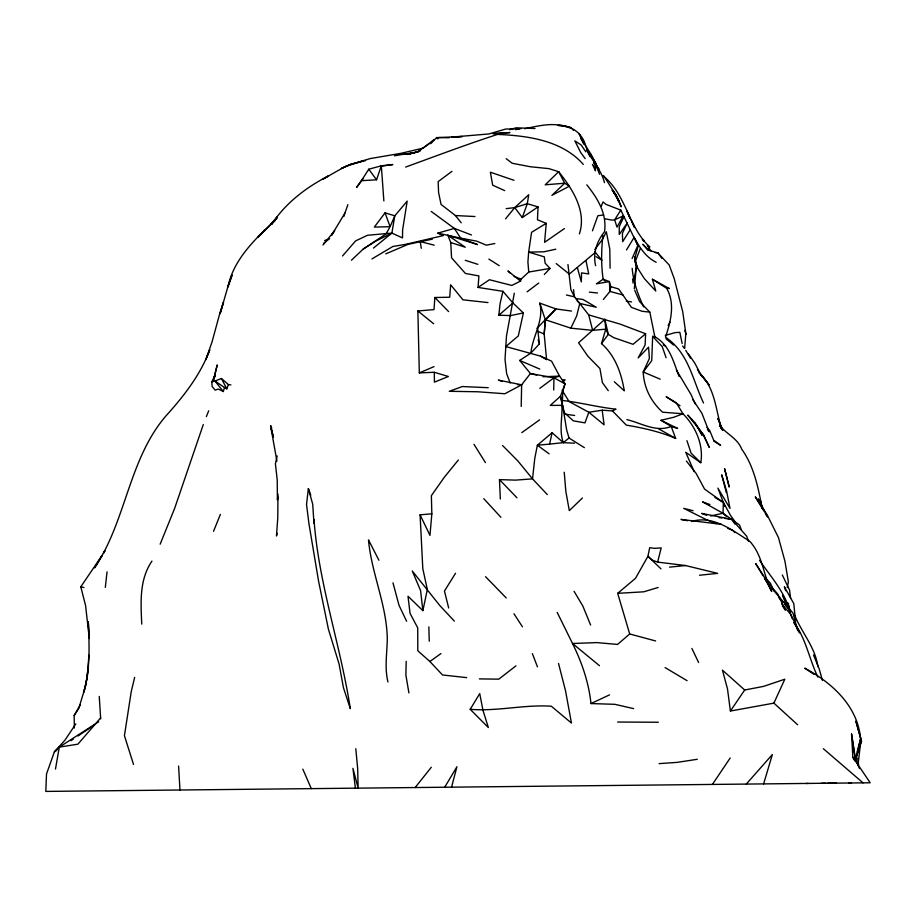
<?xml version="1.0" encoding="UTF-8"?>
<svg xmlns="http://www.w3.org/2000/svg" width="916" height="916" viewBox="0 0 916 916"><rect width="100%" height="100%" fill="white"/><g stroke="black" fill="none" stroke-linecap="round" stroke-linejoin="round"><path stroke-width="1.37" d="M310.776 495.178L308.371 488.606L306.528 504.441L308.921 523.54L318.539 580.95L328.386 629.074L339.046 663.905L343.443 687.698L350.29 708.618C340.58 645.07 318.562 583.698 313.993 519.303M610.09 268.205L609.793 249.095L606.312 231.771L602.35 239.568L594.805 249.564M487.999 302.578L462.946 299.818L450.649 284.784L449.71 297.231L434.848 297.505L434.024 309.597L417.868 310.971L419.322 372.892L434.264 372.274L448.382 376.499L434.447 382.132L434.264 372.274M88.909 655.112L87.352 676.409L83.803 692.233C90.341 669.47 89.321 645.23 88.302 621.804L89.31 638.521L85.577 605.591L80.803 586.812L102.054 555.382M553.699 390.01L553.974 377.77L559.562 376.11L565.023 383.896L562.745 391.67L562.218 406.83M406.212 661.329L405.88 675.149L408.914 692.897M634.307 288.803L636.38 266.533L635.006 258.438M726.113 516.189L723.01 513.269L723.354 502.472L717.904 488.114L729.983 508.391L726.663 491.262L721.716 474.82L726.274 492.51M506.147 208.653L514.723 207.611L527.284 203.707L538.047 206.89L537.474 219.76L546.234 223.344L544.596 242.316L564.405 228.588M648.196 250.194L642.837 244.263L648.185 250.148L657.803 252.873L669.218 265.033L674.199 278.533L682.741 311.795L685.832 333.447L684.664 348.412M521.215 406.441L521.639 384.823L530.421 373.533L553.974 377.77L565.023 383.896L560.489 396.227L550.298 405.399L562.619 405.341L566.683 430.039L569.019 437.997L584.385 447.672M567.943 264.495L570.874 289.696L574.55 296.853L588.69 314.898L620.018 324.069L645.62 333.767L645.116 344.931L638.166 357.938L648.562 347.164L649.387 358.442L643.215 371.988C643.879 387.743 650.99 401.735 662.623 412.211L682.924 413.769C695.496 426.203 703.809 444.901 700.797 462.706L685.718 452.252L694.168 471.614M510.178 383.025L506.64 373.682L505.025 359.461L505.815 346.569L518.307 335.932L523.38 312.963L512.926 302.967L502.918 291.322L478.06 287.429L478.908 275.922L465.431 273.46L451.554 257.82L450.752 242.522L447.832 235.263L477.568 244.606L460.656 238.149L437.779 233.145L454.347 228.405L471.5 234.977M571.504 311.062L555.966 308.955L539.81 303.127L545.272 319.718L544.184 333.996L546.577 359.667L540.566 356.141L505.815 346.569L506.502 335.851L514.3 293.223M431.837 513.83L429.97 535.379L420.089 514.826L431.837 513.83L431.367 495.671L444.191 477.419L458.332 460.015M277.972 494.125L277.777 517.746L276.483 535.997L277.113 533.364M523.38 312.963L510.624 315.573L498.842 315.23L500.033 303.849L502.918 291.322M105.317 587.431L107.046 571.847M858.086 764.562L860.49 743.689L861.498 741.284L855.933 721.304L861.498 741.284L855.178 760.143M373.453 248.076L391.888 233.099L394.796 215.798L407.196 201.119L402.616 229.859L402.502 237.92L391.888 233.099L367.511 235.263L355.58 240.919L342.527 255.976M87.822 670.18L86.012 684.447L78.822 708.343L74.162 715.51L74.345 728.014M602.9 235.469C601.32 249.954 601.045 264.77 603.14 279.197L605.052 281.063M703.522 402.983C692.301 379.293 688.866 353.175 665.463 337.111C670.787 321.608 675.378 303.448 666.619 288.277L652.41 279.254L655.776 291.059L644.349 278.601L637.547 267.987L635.017 261.438M634.261 278.888L636.402 266.705L634.628 258.953L638.154 246.198L634.845 238.458C639.929 247.984 646.123 257.385 656.142 262.251M55.487 769.062L59.3 747.101L98.699 721.785M679.134 376.568C673.5 362.003 669.699 344.966 654.837 336.79L649.81 312.127L642.047 311.268L631.422 307.352L622.869 294.929L609.964 291.425L609.346 281.578L596.362 283.868L603.14 279.197L609.346 281.578L610.789 286.651L609.964 291.425L603.369 299.463M579.393 233.912C586.847 211.069 572.42 188.936 558.645 171.681L548.89 168.636L530.33 166.746L512.239 163.266L506.205 158.697M787.233 587.545L788.401 582.015L784.966 561.313L778.44 537.52L767.173 514.884L755.311 496.838L763.91 511.059M277.96 497.125L277.388 499.815L277.239 480.121L275.407 463.782L277.159 455.962M466.668 677.634L442.497 674.966L429.879 661.501L417.799 650.761L417.73 627.884L410.036 613.319L408.021 596.247L422.871 610.651L427.337 589.515L422.803 568.676L420.089 514.826M213.451 380.277L217.229 364.911L213.531 380.025M813.774 674.233L804.729 668.153C832.003 682.729 857.651 706.064 860.605 738.639L855.659 761.276L851.548 733.945L852.842 757.154L854.72 760.818M547.321 494.594L532.528 478.873L534.772 458.389L537.371 445.222L549.566 444.123L552.108 432.73L563.294 442.646L574.515 443.195M536.765 375.148L530.421 373.533L519.716 360.435L530.879 353.095C532.528 336.069 544.184 320.474 539.81 303.127M134.663 677.382L131.24 691.637L124.427 735.663L133.518 764.448M595.606 265.651C592.721 253.389 596.831 241.297 604.526 231.702C607.068 213.439 597.598 198.406 586.801 184.826M577.114 300.872L579.794 303.425L576.656 315.997L570.828 328.157L545.272 319.718L555.966 308.955L545.432 319.924L544.184 333.996L537.784 331.34M660.963 568.859L647.933 556.298L652.375 560.191L657.642 562.092L661.192 547.905L654.459 548.352L649.707 547.688L647.933 556.298L635.486 578.351L617.682 593.328L629.693 633.964L655.604 640.96M648.986 249.37L649.639 246.805C628.033 227.019 626.201 193.814 602.785 175.643M451.554 787.165L456.935 766.715L444.695 787.245M857.033 752.093L860.605 738.639M478.06 287.429L489.442 279.735L511.838 285.437L520.54 281.075L521.055 279.162L528.75 272.029L549.989 268.434L545.123 263.167L544.322 256.869L528.658 252.106L531.566 232.321L546.234 223.344M214.607 377.392L215.317 374.804L211.814 381.835L212.123 386.438L215.134 390.113L218.26 389.048L223.309 391.533L224.489 387.502L214.974 381.022L211.814 381.835M614.293 381.743L624.288 390.8C621.369 373.167 615.3 355.797 601.491 343.603L605.762 329.142L604.835 319.306L578.591 342.767L587.889 356.232L599.923 368.518L602.396 382.59L608.258 390.674M763.601 783.901L772.371 754.521L746.277 784.085M343.992 216.302L344.725 213.886M855.097 759.696L860.49 743.689M362.999 178.849L356.564 187.448L361.396 180.692L376.545 179.788L381.331 165.796L392.85 164.548L381.388 166.185M345.092 212.672L347.885 204.669M592.446 230.798L597.85 215.741L603.598 214.962M514.723 207.611L522.269 217.561L527.284 203.707L528.761 194.719L514.723 207.611L505.563 218.844M203.283 424.577L174.601 508.506L160.151 544.196M640.502 247.984L635.578 260.865L634.49 256.927M224.489 387.502L226.767 388.831L228.405 384.594L221.466 378.526L214.974 381.022L223.309 391.533M206.363 416.62L208.699 410.803M213.542 531.291L220.367 514.426M601.308 206.077L602.991 201.944L606.083 204.405L620.808 210.142L638.154 246.198M390.101 226.721L394.796 215.798L385.052 212.856L374.346 227.054L390.101 226.721L385.052 212.856M632.097 258.53L637.65 245.797M773.905 703.133L784.806 679.225L763.601 686.37L744.685 690L730.395 711.034L773.905 703.133L797.618 724.739M624.059 216.462L619.239 226.653L619.239 234.485L627.391 222.737L622.399 233.362L622.662 241.698L630.185 229.813M151.941 561.119C139.118 579.908 140.812 602.556 141.751 624.094M438.34 137.778L437.756 138.888L436.692 137.56L430.772 143.709M668.13 325.649L669.962 322.146M345.114 212.764L331.409 235.538L334.661 230.626L322.993 245.019M389.426 227.924L385.991 233.969L363.217 249.049L351.446 260.236M74.162 715.51L80.448 704.679M470.206 709.316L479.721 693.584L482.972 710.312L488.343 727.533L470.206 709.316C497.228 711.572 524.17 704.427 551.329 706.213L571.458 723.067L565.481 690.584L558.52 663.459M626.51 249.919L634.284 237.107M101.985 555.668L94.566 567.863C126.271 520.941 128.526 459.649 165.762 416.116C183.658 396.388 200.386 374.988 209.787 349.786L205.756 359.816L212.02 342.012L220.161 312.081L223.47 302.372L220.115 313.684L228.405 284.956L232.137 274.972L227.958 286.994C232.527 263.854 248.602 246.026 264.816 229.87L258.186 236.992L275.166 220.344M103.462 553.23L104.951 550.791L103.519 553.035M455.527 573.279L444.455 591.049L448.68 607.995M620.808 210.142L614.636 219.806L612.243 220.138L604.594 218.752M361.396 180.692L368.782 169.22L381.331 165.796L383.861 200.913M75.845 723.858L64.979 740.139L54.365 751.899L46.521 773.963L45.8 791.413L870.2 782.779L852.842 757.154M712.408 784.44L730.189 757.99M601.491 343.603L608.304 334.351L604.835 319.306M415.143 787.554L431.299 767.276M100.623 717.904L77.894 744.181L59.3 747.101L54.365 751.899L56.735 750.307M530.879 353.095L539.409 343.878L537.52 327.527M544.344 274.479L549.989 268.434M537.051 328.363L545.272 319.718M563.157 381.8L565.08 379.808L562.527 379.819M270.77 224.202L264.415 230.511M582.427 497.995L569.317 510.624L565.836 491.388L564.222 472.232M556.218 263.556L569.294 274.056L594.747 252.919M275.395 220.184L270.724 224.351L277.204 217.081L271.583 224.386C285.62 203.009 306.081 187.356 328.626 175.861L322.73 179.238L345.149 166.575L361.969 161.205M498.842 315.23L512.926 302.967M629.693 633.964L617.567 644.429L596.854 642.597L572.523 643.501L557.18 612.369M552.108 432.73L537.371 445.222L549.096 453.821M645.62 333.767L633.082 344.313L613.812 337.683L608.304 334.351L605.762 329.142L592.663 330.378L570.828 328.157M549.566 444.123L563.294 442.646L569.019 437.997M323.657 243.347L328.352 239.591M422.952 148.255L434.161 139.461M515.948 665.863L498.808 679.157L479.343 678.893M527.101 291.826L538.722 283.067M539.799 388.361L553.974 377.77M451.966 171.349L438.18 181.586L438.558 192.337L441.054 204.451L455.435 215.546L461.229 222.794M521.799 432.627L539.604 419.849M429.879 661.501L440.928 653.589M429.238 143.755L417.192 151.976L407.105 154.438L418.337 151.701L405.456 154.266L410.7 153.899M522.269 217.561L538.047 206.89M70.921 740.758L73.28 739.166M78.009 735.983L94.566 724.831M363.217 249.049L375.526 241.229L391.888 233.099M371.965 258.896L392.872 246.496L405.719 244.32L443.31 235.584L437.779 233.145M502.06 381.377L498.361 380.094L521.639 384.823L504.842 393.754L477.877 391.773L449.275 391.292L462.317 386.541L488.239 387.697M562.138 390.308L569.157 401.62L588.851 412.269L602.19 410.196L612.461 410.918L615.976 409.166C598.068 407.265 580.538 402.536 562.561 400.498M599.488 665.692L572.523 643.501C581.855 662.417 588.793 682.5 590.969 703.568L609.564 694.855M385.796 253.858L408.078 244.354L432.375 239.145M419.322 372.892L434.012 366.629M405.639 167.067C436.222 155.926 466.622 144.442 497.514 134.423C527.937 135.694 562.172 140.411 583.286 164.399M415.669 152.548L420.593 150.671M324.665 240.496L329.691 238.836M658.146 587.477L643.753 591.816L617.682 593.328M509.743 129.671L516.097 127.793L535.001 128.515M665.268 335.416L675.103 332.611L679.832 332.336L682.145 343.511M422.471 148.3L401.128 153.293L370.156 158.594L350.152 164.525L341.313 168.51L350.565 164.353L365.599 160.586M660.974 420.284L677.645 428.425L671.222 426.49L660.974 420.284L673.832 417.238L682.924 413.769L676.34 402.777L666.104 396.708L679.993 405.696M524.582 128.732C537.658 126.11 551.501 122.366 564.668 126.293L558.107 125.526M710.656 515.983L723.01 513.269L739.521 524.982L741.193 529.597M555.806 249.209L543.955 251.786L528.658 252.106L527.914 262.022L528.75 272.029M494.823 243.519L486.339 245.179L476.755 241.16L460.656 238.149L454.347 228.405L431.196 211.424M515.49 129.66L519.464 128.904M626.853 419.597C641.463 423.135 655.902 432.581 671.222 426.49L675.665 438.421C660.012 431.699 643.066 427.932 626.292 425.116L612.461 410.918M414.307 152.743L403.406 154.197L410.494 153.613M394.487 155.812L404.815 154.037M697.248 759.295L677.164 762.375L659.108 763.635M691.488 521.502C713.152 514.861 732.525 530.49 749.78 541.31C763.2 556.081 763.039 575.03 771.696 591.473L763.704 575.924L755.666 563.546L762.994 575.729M699.492 575.237L717.675 573.37L685.489 565.538L657.642 562.092M669.504 567.13L685.489 565.538M493.071 133.862L509.949 132.545L494.422 133.507M631.513 301.891L626.292 301.169M438.982 137.503L462.214 136.564L451.531 137.114L488.892 133.954L505.678 129.064L520.792 128.664M543.119 376.762L559.562 376.11L551.569 361.167L540.566 356.141M806.343 783.455L808.29 783.432M821.4 783.295L825.717 783.249M827.686 783.226L836.48 783.134M848.857 783.008L851.479 782.974M658.329 722.255L617.636 722.037M436.692 137.56L449 137.766M500.342 499.002L499.472 479.629L515.525 480.121L532.528 478.873L517.735 460.805L502.506 445.474M590.969 703.568L614.819 704.312L633.574 708.618M558.256 125.309C570.725 124.885 582.53 133.198 585.576 145.587C589.847 159.063 601.125 168.613 604.468 182.685M517.529 384.64L521.639 384.823M455.435 215.546L474.98 216.531M655.192 252.633L657.803 252.873L658.524 253.835M666.619 288.277L669.264 288.517L652.41 279.254M589.377 292.147L597.553 293.005M228.405 384.594L230.889 384.88M575.649 298.501L583 299.486L596.236 307.261L579.794 303.425M719.129 517.632L721.945 518.009M724.762 518.399L731.804 519.349L746.677 536.192L748.555 541.31M721.327 524.318L680.977 519.418L687.55 520.723M564.794 414.112L574.641 415.486M660.173 379.167L643.215 371.988L651.734 360.664L652.639 336.344L654.837 336.79M80.803 586.812L83.951 587.511M566.443 294.998L574.55 296.853M610.789 286.651L618.621 288.975L622.869 294.929M693.103 510.727L683.702 508.334L706.03 519.498L716.289 523.689M434.173 245.167L420.204 241.572L421.303 248.316M465.282 260.304L477.843 264.335M450.752 242.522L465.282 247.251L447.832 235.263M709.923 504.533L702.572 501.899L723.01 513.269M514.013 180.292L490.381 172.219L492.671 185.181L504.659 190.608M706.74 515.319L701.656 513.395L731.804 519.349L734.918 524.044M514.105 276.426L521.055 279.162M727.831 528.406L732.96 530.501L734.804 532.643M519.716 360.435L539.787 369.091M663.276 345L665.669 346.088M649.639 246.805L647.303 245.683L651.036 250.938M658.593 428.825L675.665 438.421M714.915 497.457L723.354 502.472L730.647 515.594L735.342 522.086M665.108 667.604L687.069 680.668M713.644 441.043L720.629 445.336L713.644 440.127L709.66 430.417L706.957 427.486M596.121 256.698L601.927 260.27L594.85 251.74M488.881 259.091L499.243 265.686M594.805 167.044L595.492 170.8L592.446 164.479L595.904 167.777M570.874 127.507L563.019 125.767L571.332 128.263L570.874 127.507L573.496 130.358M520.54 281.075L507.922 270.93L509.937 272.945M417.868 310.971L433.68 323.76M665.932 338.805L673.626 345.057M823.347 748.704L863.032 782.859M744.685 690L722.438 670.134L727.51 688.935L730.395 711.034M700.797 462.706L691.076 453.134L686.943 440.699M434.848 297.505L448.6 311.577M485.537 576.691L506.227 597.93M649.81 312.127L639.563 301.524L634.731 290.292M642.299 239.488L644.2 241.469L643.353 239.568M499.472 479.629L516.956 497.789M765.604 578.099L770.287 583.068L773.825 590.728M652.639 336.344L662.222 346.591L666.081 357.709M454.325 621.105L439.76 605.487L412.257 570.989L420.57 590.499L422.871 610.651M582.53 140.961L590.969 154.163L597.438 166.815M483.774 498.67L500.915 517.3M779.047 597.656L782.814 601.789M778.749 597.335L780.421 599.156M582.336 140.95L584.202 143.045L581.03 139.072M781.577 603.816L790.657 614.201L799.668 632.899L793.897 622.479M771.318 587.728L792.993 613.067L797.676 630.586M699.126 372.984C715.178 387.205 715.591 409.784 721.625 428.951L717.904 418.372L722.827 430.348M599.007 168.991L593.66 162.453L596.957 167.765L599.579 174.315M700.9 374.804L709.076 384.812L700.03 373.201L694.843 363.16L688.443 353.988M686.428 461.08L696.194 473.538L704.576 489.11L723.354 502.472L724.774 506.33M692.862 399.685L701.885 413.276L709.144 431.757L707.461 429.467M657.803 252.873L661.925 258.392M585.198 158.628L580.733 152.56L574.847 140.858L581.122 144.934L585.805 151.793M368.782 169.22L376.545 179.788M618.93 201.085L616.273 195.474L612.3 190.047L616.273 195.497L618.93 201.085L614.327 193.207M759.57 560.352C770.608 576.542 784.497 591.599 789.832 610.857M782.436 605.968L785.424 610.17L777.741 594.072L765.284 579.622M614.201 193.024L619.033 200.913L621.254 206.821L615.357 194.73M682.649 345.985L684.183 348.172M685.729 350.37L690.527 358.167M612.243 190.288L614.579 193.619M784.52 603.919L786.798 607.216M697.442 369.606L702.583 377.255M513.979 613.754L522.406 626.784M768.913 585.381L764.448 578.168M473.973 444.317L485.434 462.603M722.461 430.108L719.758 425.368L722.358 429.604M719.758 425.368C726.159 434.001 737.563 438.157 741.765 449.241C754.017 466.404 758.15 487.335 762.032 507.636M765.341 513.429L766.772 515.811M596.224 163.964L590.477 154.335L596.362 165.475M574.057 591.312L582.794 605.923L590.614 625.044M793.954 622.525C806.103 638.853 809.206 659.142 817.873 677.107M616.273 195.497L603.701 175.78M676.363 369.995L691.019 394.51L695.198 403.933M221.466 378.526L226.767 388.831M586.561 149.869L590.076 156.728M378.915 560.249L368.495 539.913C371.518 573.496 386.827 605.19 387.285 638.899C387.09 653.28 384.445 667.73 387.949 681.962M767.493 516.99L758.322 498.888L760.291 504.189M271.789 428.23L270.586 425.791L273.415 437.333L270.586 425.791L276.918 461.126M790.623 611.957L782.493 595.228L788.069 608.132M782.333 574.996L789.546 590.03L790.6 598.205M691.889 648.448L698.599 662.474M406.612 621.266L398.987 605.236L392.987 582.839M631.616 221.145L634.582 227.511L630.906 219.622M583.973 143.881L579.061 133.37L583.652 143.835M859.529 768.524L855.418 759.421L851.548 733.945M794.802 615.472C801.821 632.83 815.549 647.692 817.851 666.756M302.818 769.142L311.303 788.642M627.46 212.226L630.185 218.592L626.933 210.943M813.488 654.986L819.099 668.577L822.419 680.37M532.356 653.612L537.463 666.848M787.897 607.068L792.283 618.724M684.733 330.401L686.095 334.329L685.832 333.447M785.71 590.728L784.359 586.79L793.806 603.644L795.569 621.609M788.447 608.648L786.294 602.087L787.932 607.423M634.628 258.953L637.547 267.987M538.15 339.802L539.409 343.878M308.371 488.606L312.711 504.212L313.959 523.38M577.435 267.873L581.317 281.899L581.557 272.876L588.725 273.953L586.011 260.785M588.69 314.898L592.663 330.378M762.352 508.472L760.704 501.636L762.112 508.208M790.027 611.109L788.161 603.06L788.573 607.171M632.166 268.331C633.334 281.991 638.04 294.815 643.65 306.906M563.294 442.646C557.833 427.28 564.863 411.399 560.489 396.227L564.313 412.692L573.382 420.833L584.958 422.871L588.851 412.269L604.102 424.806L602.19 410.196M857.765 758.242L858.635 765.203M355.397 788.172L352.935 768.329L358.156 788.149L357.641 768.306L355.786 748.704M573.565 289.662L574.183 295.857M632.647 278.888L633.059 283.136M99.249 696.435L100.68 718.854M178.586 766.062L179.971 790.016M428.86 626.899L429.26 641.234M623.178 215.993L617.006 227.111L614.636 219.806L623.178 215.993M276.861 218.008L270.758 224.363L276.861 218.008M558.645 171.681L545.215 184.814L564.691 183.211L569.363 186.211L551.901 195.371L564.691 183.211L558.645 171.681M695.45 423.306L687.802 415.108L703.637 434.825L709.282 447.409L703.293 434.905L696.332 424.99L702.148 435.272L695.45 423.306M725.346 471.58L724.533 468.545L729.205 487.049L725.346 471.58"/></g></svg>
